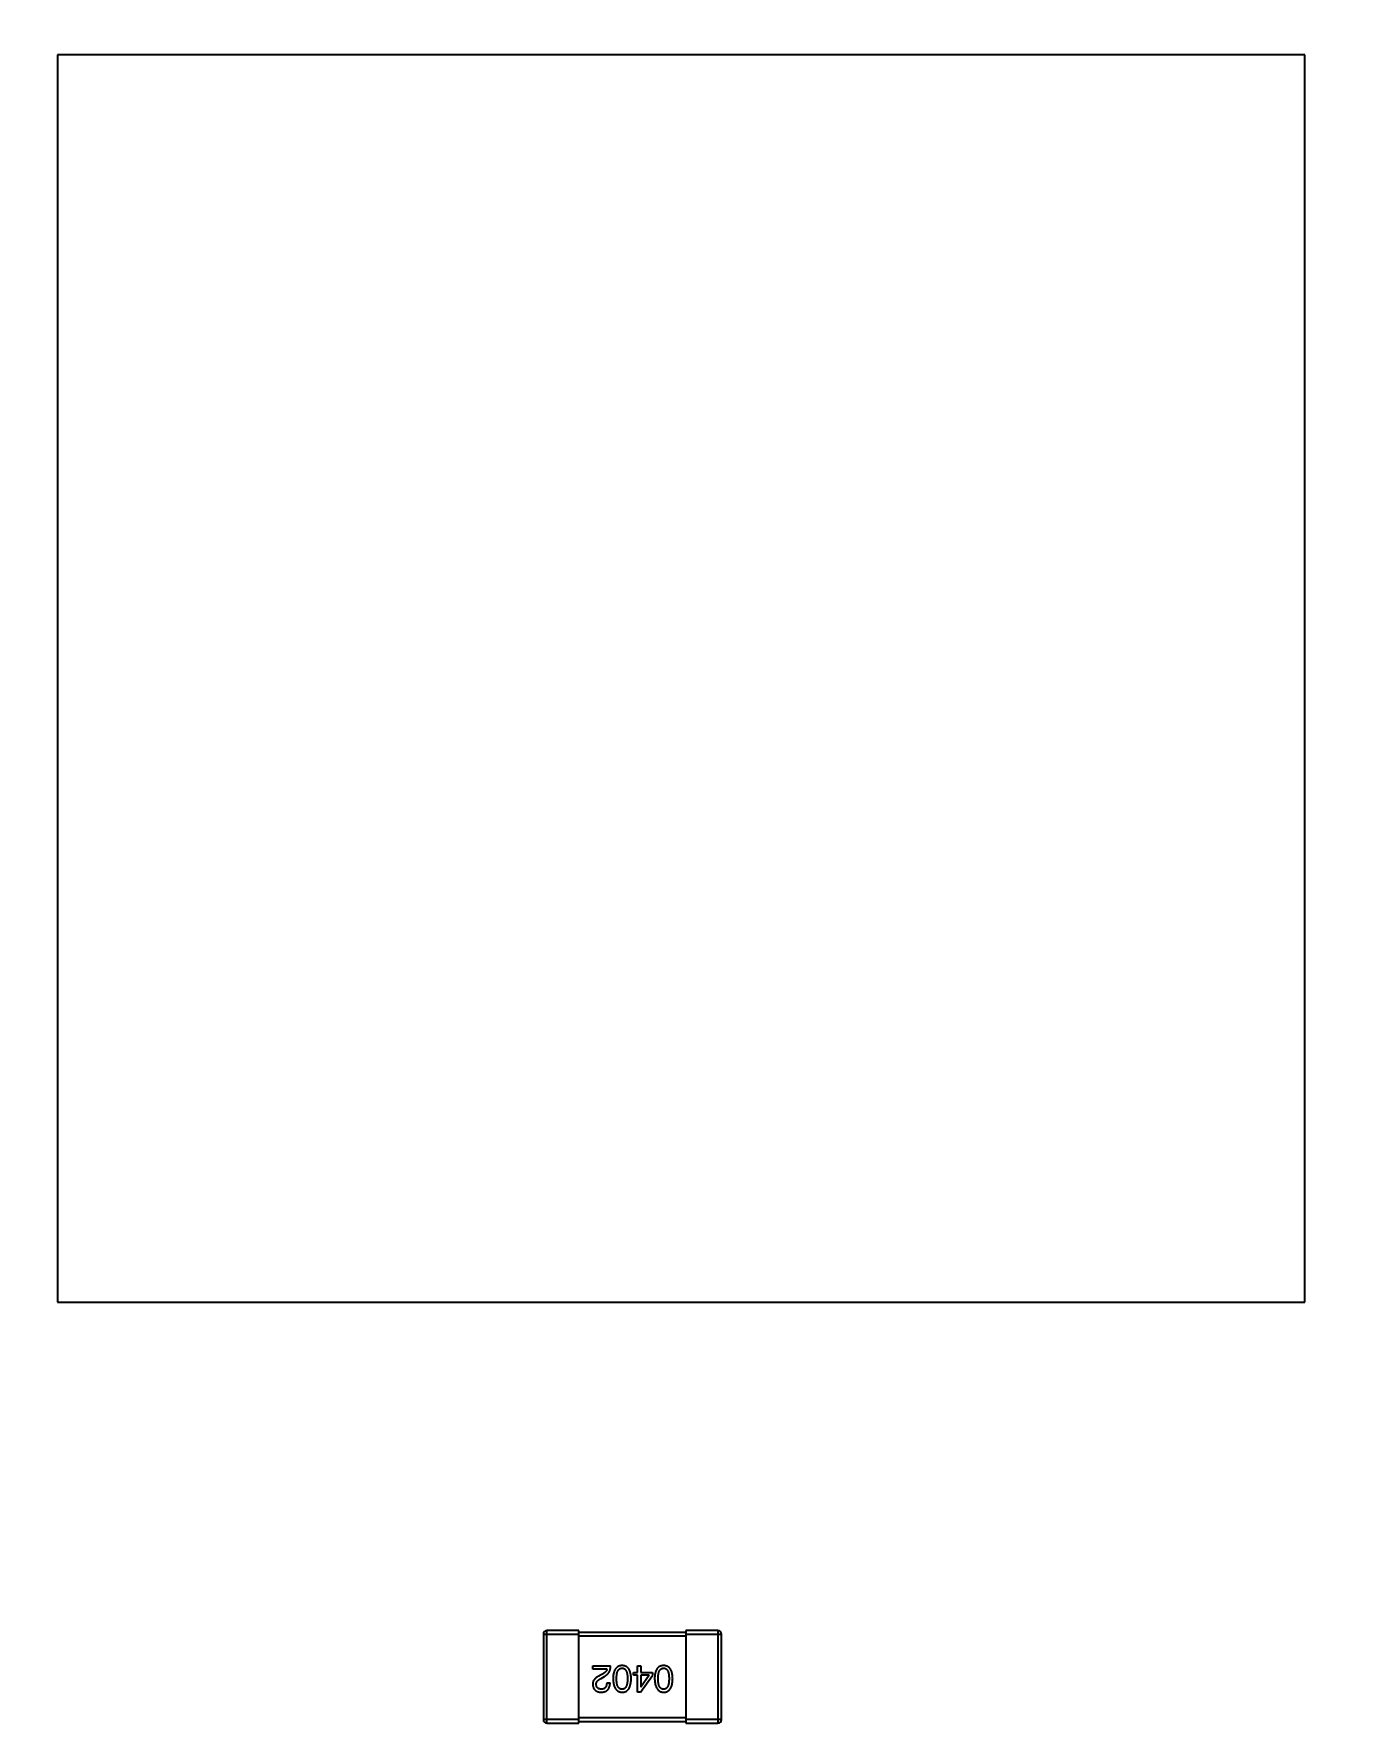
# Model space of a CAD drawing. Header units: millimetres. Extents: x -1 to 131, y 28 to 94.
# Drawn here: x 112.83 to 120.2, y 49.47 to 58.95 of the extents above; entities that cross this region are included whole.
import ezdxf

# ---------------------------------------------------------------- set-up
doc = ezdxf.new("R2010")
doc.units = ezdxf.units.MM
doc.header["$LTSCALE"] = 1.21
doc.header["$MEASUREMENT"] = 0
doc.header["$PDMODE"] = 3
doc.header["$PDSIZE"] = 0.3125
doc.layers.get('0').update_dxf_attribs({"linetype": 'CONTINUOUS'})
doc.layers.get('DEFPOINTS').update_dxf_attribs({"linetype": 'CONTINUOUS'})
doc.layers.add('Dim', color=3, linetype='CONTINUOUS', lineweight=25)
doc.styles.get("Standard").update_dxf_attribs({"font": 'txt', "width": 0.8})
doc.dimstyles.get("Standard").update_dxf_attribs({"dimtxt": 0.15625, "dimasz": 0.1875, "dimexe": 0.125, "dimexo": 0.0625, "dimgap": 0.09, "dimtad": 0, "dimtih": 1, "dimtoh": 1, "dimzin": 4, "dimdsep": 46, "dimtxsty": 'Standard', "dimblk": '_FILLED', "dimblk1": '_FILLED', "dimblk2": '_FILLED', "dimcen": 0.09, "dimazin": 1, "dimtp": 0.01, "dimtm": 0.01, "dimtfac": 1, "dimtofl": 0, "dimtmove": 0, "dimatfit": 3, "dimldrblk": '_FILLED', "dimfxl": 1, "dimtolj": 1, "dimtzin": 4, "dimarcsym": 0})

# ---------------------------------------------------------------- blocks, each defined once
blk = doc.blocks.new('_FILLED')
at = {"color": 0, "linetype": 'ByBlock'}
blk.add_solid([(0, 0), (-1, 0.1667), (-1, -0.1667)], dxfattribs=at)
blk = doc.blocks.new('*D25')
at = {"color": 0, "linetype": 'ByBlock', "lineweight": -2}
for p, q in [((99.4598, 55.5277), (99.4598, 71.01)), ((126.4597, 55.5277), (126.4597, 71.01)), ((99.4598, 70.885), (111.4031, 70.885)), ((126.4597, 70.885), (114.5164, 70.885))]:
    blk.add_line(p, q, dxfattribs=at)
at = {"layer": 'DEFPOINTS', "color": 0, "linetype": 'ByBlock'}
for p in [(99.4598, 55.4652), (126.4597, 55.4652)]:
    blk.add_point(p, dxfattribs=at)
at = {"color": 0, "linetype": 'ByBlock', "lineweight": -2, "rotation": 180}
blk.add_blockref('_FILLED', (99.4598, 70.885), dxfattribs=at)
at = {"color": 0, "linetype": 'ByBlock', "lineweight": -2}
blk.add_blockref('_FILLED', (126.4597, 70.885), dxfattribs=at)
at = {"color": 0, "linetype": 'ByBlock', "lineweight": -2, "insert": (112.9597, 70.885), "char_height": 1, "attachment_point": 5}
blk.add_mtext('\\A1;27.00', dxfattribs=at)

msp = doc.modelspace()

# ---------------------------------------------------------------- linework, layer by layer
at = {"color": 7, "linetype": 'Continuous'}
for p, q in [((112.9597, 58.8295), (112.9597, 51.8295)), ((119.9597, 58.8295), (112.9597, 58.8295)), ((119.9597, 51.8295), (119.9597, 58.8295)), ((112.9597, 51.8295), (119.9597, 51.8295)), ((115.8862, 49.9858), (115.7062, 49.9858)), ((115.7062, 49.4658), (115.7062, 49.9858)), ((115.8862, 49.4658), (115.8862, 49.9858)), ((116.4862, 49.9758), (115.8862, 49.9758)), ((116.6662, 49.9858), (116.4862, 49.9858)), ((116.4862, 49.9858), (116.4862, 49.4658)), ((116.6662, 49.9858), (116.6662, 49.4658)), ((115.6862, 49.9658), (115.8862, 49.9658)), ((115.6862, 49.9658), (115.6862, 49.4858)), ((115.8862, 49.9558), (116.4862, 49.9558)), ((116.4862, 49.9658), (116.6862, 49.9658)), ((116.6862, 49.4858), (116.6862, 49.9658)), ((115.9631, 49.7871), (116.0639, 49.7871)), ((115.9631, 49.7699), (115.9631, 49.7871)), ((116.2151, 49.7871), (116.2331, 49.7871)), ((116.2151, 49.751), (116.2151, 49.7871)), ((116.2331, 49.7871), (116.2331, 49.751)), ((116.0434, 49.7699), (115.9631, 49.7699)), ((116.0189, 49.742), (116.0033, 49.733)), ((116.0098, 49.7174), (116.0295, 49.7289)), ((116.0418, 49.6928), (116.0607, 49.6928)), ((116.193, 49.751), (116.2151, 49.751)), ((116.193, 49.7354), (116.193, 49.751)), ((116.2151, 49.7354), (116.193, 49.7354)), ((116.2151, 49.6395), (116.2151, 49.7354)), ((116.2307, 49.6395), (116.2979, 49.733)), ((116.2331, 49.751), (116.2979, 49.751)), ((116.2807, 49.7354), (116.2331, 49.7354)), ((116.2331, 49.7354), (116.2331, 49.6682)), ((116.2807, 49.7354), (116.234, 49.6682)), ((116.2979, 49.751), (116.2979, 49.733)), ((116.2307, 49.6395), (116.2151, 49.6395)), ((116.2331, 49.6682), (116.234, 49.6682)), ((116.4862, 49.4958), (115.8862, 49.4958)), ((115.8862, 49.4858), (115.6862, 49.4858)), ((115.7062, 49.4658), (115.8862, 49.4658)), ((115.8862, 49.4758), (116.4862, 49.4758)), ((116.6862, 49.4858), (116.4862, 49.4858)), ((116.4862, 49.4658), (116.6662, 49.4658))]:
    msp.add_line(p, q, dxfattribs=at)
for centre, start, end in [((115.7062, 49.9658), 90.00001, 180.00001), ((116.6662, 49.9658), 0.00001, 90.00001), ((115.7062, 49.4858), 180.00001, 270.00001), ((116.6662, 49.4858), 270.00001, 0.00001)]:
    msp.add_arc(centre, 0.02, start, end, dxfattribs=at)
for points, knots in [([(116.0295, 49.7289), (116.0309, 49.7296), (116.0336, 49.7312), (116.0374, 49.7337), (116.041, 49.7364), (116.0443, 49.7392), (116.0473, 49.7423), (116.0501, 49.7455), (116.0527, 49.7489), (116.055, 49.7524), (116.057, 49.7562), (116.0588, 49.7601), (116.0603, 49.7641), (116.0615, 49.7684), (116.0625, 49.7728), (116.0632, 49.7774), (116.0637, 49.7822), (116.0639, 49.7854), (116.0639, 49.7871)], [0, 0, 0, 0, 0.065828, 0.130094, 0.192451, 0.254037, 0.313974, 0.373757, 0.433048, 0.492243, 0.551902, 0.611758, 0.672678, 0.734814, 0.798569, 0.863693, 0.930488, 1, 1, 1, 1]), ([(116.128, 49.7895), (116.1261, 49.7894), (116.1222, 49.7893), (116.1166, 49.7883), (116.1113, 49.7868), (116.1064, 49.7847), (116.1019, 49.7821), (116.0977, 49.7789), (116.094, 49.7751), (116.0906, 49.7707), (116.0876, 49.7657), (116.085, 49.7603), (116.0828, 49.7542), (116.0809, 49.7476), (116.0794, 49.7405), (116.0783, 49.7327), (116.0775, 49.7244), (116.0773, 49.7187), (116.0772, 49.7158)], [0, 0, 0, 0, 0.059134, 0.115603, 0.169236, 0.221572, 0.273254, 0.32474, 0.377319, 0.431815, 0.488555, 0.548609, 0.612242, 0.680182, 0.75251, 0.829782, 0.91231, 1, 1, 1, 1]), ([(116.1789, 49.7158), (116.1788, 49.7187), (116.1786, 49.7244), (116.1778, 49.7327), (116.1767, 49.7405), (116.1752, 49.7476), (116.1733, 49.7542), (116.1711, 49.7603), (116.1685, 49.7658), (116.1655, 49.7707), (116.1621, 49.7751), (116.1584, 49.7789), (116.1542, 49.7821), (116.1497, 49.7847), (116.1448, 49.7868), (116.1395, 49.7883), (116.1339, 49.7893), (116.13, 49.7894), (116.128, 49.7895)], [0, 0, 0, 0, 0.087693, 0.170223, 0.247496, 0.319826, 0.387768, 0.451403, 0.511459, 0.568358, 0.622671, 0.675251, 0.726739, 0.778422, 0.830759, 0.884394, 0.940865, 1, 1, 1, 1]), ([(116.3612, 49.7895), (116.3592, 49.7894), (116.3553, 49.7893), (116.3497, 49.7883), (116.3445, 49.7868), (116.3396, 49.7847), (116.335, 49.7821), (116.3309, 49.7789), (116.3271, 49.7751), (116.3238, 49.7707), (116.3208, 49.7657), (116.3182, 49.7603), (116.3159, 49.7542), (116.3141, 49.7476), (116.3125, 49.7405), (116.3114, 49.7327), (116.3107, 49.7244), (116.3105, 49.7187), (116.3104, 49.7158)], [0, 0, 0, 0, 0.059134, 0.115603, 0.169236, 0.221572, 0.273254, 0.32474, 0.377319, 0.431815, 0.488555, 0.548609, 0.612242, 0.680182, 0.75251, 0.829782, 0.91231, 1, 1, 1, 1]), ([(116.412, 49.7158), (116.4119, 49.7187), (116.4117, 49.7244), (116.411, 49.7327), (116.4099, 49.7405), (116.4083, 49.7476), (116.4065, 49.7542), (116.4042, 49.7603), (116.4016, 49.7658), (116.3986, 49.7707), (116.3953, 49.7751), (116.3915, 49.7789), (116.3874, 49.7821), (116.3828, 49.7847), (116.378, 49.7868), (116.3727, 49.7883), (116.3671, 49.7893), (116.3632, 49.7894), (116.3612, 49.7895)], [0, 0, 0, 0, 0.087693, 0.170223, 0.247496, 0.319826, 0.387768, 0.451403, 0.511459, 0.568358, 0.622671, 0.675251, 0.726739, 0.778422, 0.830759, 0.884394, 0.940865, 1, 1, 1, 1]), ([(116.0033, 49.733), (116.0016, 49.7322), (115.9983, 49.7307), (115.9936, 49.7282), (115.9892, 49.7256), (115.9851, 49.7229), (115.9814, 49.7202), (115.978, 49.7173), (115.975, 49.7144), (115.9723, 49.7113), (115.97, 49.7082), (115.968, 49.705), (115.9663, 49.7017), (115.9649, 49.6983), (115.964, 49.6948), (115.9633, 49.6912), (115.963, 49.6875), (115.9631, 49.685), (115.9631, 49.6838)], [0, 0, 0, 0, 0.082731, 0.161257, 0.236138, 0.307554, 0.375712, 0.440848, 0.502916, 0.562567, 0.619798, 0.675716, 0.73039, 0.78386, 0.837315, 0.890547, 0.944917, 1, 1, 1, 1]), ([(115.9631, 49.6838), (115.9633, 49.6821), (115.9635, 49.6788), (115.9643, 49.674), (115.9654, 49.6695), (115.9669, 49.6654), (115.9687, 49.6615), (115.9707, 49.6579), (115.9732, 49.6547), (115.976, 49.6518), (115.9791, 49.6492), (115.9825, 49.6468), (115.9863, 49.6448), (115.9904, 49.6431), (115.9948, 49.6418), (115.9995, 49.6407), (116.0046, 49.6399), (116.008, 49.6397), (116.0098, 49.6395)], [0, 0, 0, 0, 0.070688, 0.137741, 0.201612, 0.262778, 0.321223, 0.378455, 0.434411, 0.490146, 0.546362, 0.603392, 0.662208, 0.723401, 0.787372, 0.85442, 0.925153, 1, 1, 1, 1]), ([(115.9828, 49.683), (115.9827, 49.6838), (115.9826, 49.6854), (115.9828, 49.6878), (115.9832, 49.6902), (115.9838, 49.6925), (115.9847, 49.6948), (115.9858, 49.6971), (115.9871, 49.6993), (115.9887, 49.7015), (115.9905, 49.7036), (115.9926, 49.7057), (115.9949, 49.7078), (115.9974, 49.7098), (116.0002, 49.7117), (116.0032, 49.7137), (116.0064, 49.7156), (116.0087, 49.7168), (116.0098, 49.7174)], [0, 0, 0, 0, 0.052237, 0.103888, 0.155485, 0.207395, 0.259864, 0.31356, 0.369176, 0.4266, 0.486836, 0.550048, 0.61567, 0.685271, 0.75824, 0.834614, 0.915635, 1, 1, 1, 1]), ([(116.0098, 49.6395), (116.0119, 49.6396), (116.0158, 49.6398), (116.0215, 49.6406), (116.0268, 49.6418), (116.0317, 49.6434), (116.0363, 49.6454), (116.0404, 49.6477), (116.0442, 49.6504), (116.0476, 49.6536), (116.0506, 49.6572), (116.0532, 49.6611), (116.0554, 49.6655), (116.0573, 49.6702), (116.0587, 49.6753), (116.0598, 49.6808), (116.0604, 49.6867), (116.0606, 49.6907), (116.0607, 49.6928)], [0, 0, 0, 0, 0.07282, 0.141057, 0.2062, 0.267672, 0.326735, 0.383519, 0.439188, 0.494454, 0.549628, 0.605958, 0.66397, 0.72402, 0.787502, 0.854127, 0.925065, 1, 1, 1, 1]), ([(116.0418, 49.6928), (116.0417, 49.6914), (116.0416, 49.6885), (116.0412, 49.6844), (116.0406, 49.6806), (116.0397, 49.6771), (116.0386, 49.6739), (116.0374, 49.6709), (116.0358, 49.6682), (116.0341, 49.6658), (116.0321, 49.6636), (116.0299, 49.6618), (116.0275, 49.6602), (116.0249, 49.6589), (116.022, 49.658), (116.019, 49.6573), (116.0157, 49.6568), (116.0135, 49.6568), (116.0123, 49.6568)], [0, 0, 0, 0, 0.082594, 0.15978, 0.232961, 0.301462, 0.365595, 0.426678, 0.484662, 0.540809, 0.595146, 0.648401, 0.702272, 0.757102, 0.813447, 0.872233, 0.934055, 1, 1, 1, 1]), ([(116.0434, 49.7699), (116.0432, 49.7686), (116.0427, 49.7659), (116.041, 49.7622), (116.0389, 49.7585), (116.0361, 49.755), (116.0327, 49.7515), (116.0286, 49.7482), (116.024, 49.745), (116.0206, 49.743), (116.0189, 49.742)], [0, 0, 0, 0, 0.103034, 0.208166, 0.318255, 0.434664, 0.559728, 0.695394, 0.841708, 1, 1, 1, 1]), ([(116.0772, 49.7158), (116.0774, 49.7128), (116.0776, 49.7069), (116.0785, 49.6984), (116.0797, 49.6905), (116.0812, 49.6832), (116.0831, 49.6764), (116.0854, 49.6702), (116.088, 49.6645), (116.091, 49.6594), (116.0944, 49.6549), (116.0981, 49.651), (116.1022, 49.6476), (116.1067, 49.6448), (116.1115, 49.6426), (116.1167, 49.641), (116.1223, 49.6399), (116.1261, 49.6397), (116.128, 49.6395)], [0, 0, 0, 0, 0.088475, 0.171606, 0.249595, 0.322626, 0.391327, 0.455765, 0.516374, 0.573675, 0.628522, 0.681161, 0.732559, 0.783563, 0.83504, 0.887639, 0.942585, 1, 1, 1, 1]), ([(116.0969, 49.7158), (116.0969, 49.7181), (116.097, 49.7227), (116.0973, 49.7293), (116.0979, 49.7354), (116.0988, 49.7412), (116.0998, 49.7464), (116.1012, 49.7513), (116.1027, 49.7556), (116.1046, 49.7596), (116.1067, 49.7631), (116.109, 49.7661), (116.1115, 49.7687), (116.1144, 49.7708), (116.1174, 49.7725), (116.1208, 49.7738), (116.1243, 49.7746), (116.1268, 49.7747), (116.128, 49.7748)], [0, 0, 0, 0, 0.094834, 0.184067, 0.267029, 0.344713, 0.417334, 0.484367, 0.546941, 0.604717, 0.65953, 0.710539, 0.759381, 0.806382, 0.853027, 0.900623, 0.949121, 1, 1, 1, 1]), ([(116.128, 49.6568), (116.1268, 49.6568), (116.1243, 49.6569), (116.1208, 49.6576), (116.1174, 49.6587), (116.1144, 49.6604), (116.1116, 49.6625), (116.109, 49.665), (116.1067, 49.6681), (116.1046, 49.6715), (116.1028, 49.6755), (116.1012, 49.6799), (116.0999, 49.6848), (116.0988, 49.6901), (116.0979, 49.6958), (116.0973, 49.7021), (116.097, 49.7088), (116.0969, 49.7134), (116.0969, 49.7158)], [0, 0, 0, 0, 0.050604, 0.098688, 0.145699, 0.191791, 0.238625, 0.286717, 0.337546, 0.391814, 0.449755, 0.512106, 0.579685, 0.652048, 0.730262, 0.814146, 0.904281, 1, 1, 1, 1]), ([(116.128, 49.7748), (116.1293, 49.7747), (116.1317, 49.7746), (116.1352, 49.774), (116.1384, 49.7728), (116.1414, 49.7711), (116.1441, 49.7691), (116.1466, 49.7665), (116.1489, 49.7635), (116.1509, 49.76), (116.1527, 49.756), (116.1542, 49.7516), (116.1555, 49.7468), (116.1566, 49.7415), (116.1574, 49.7357), (116.1579, 49.7295), (116.1583, 49.7228), (116.1584, 49.7181), (116.1584, 49.7158)], [0, 0, 0, 0, 0.049766, 0.097012, 0.143225, 0.188786, 0.235079, 0.282962, 0.333687, 0.387747, 0.445963, 0.508657, 0.576545, 0.649868, 0.72822, 0.812712, 0.903543, 1, 1, 1, 1]), ([(116.1584, 49.7158), (116.1584, 49.7134), (116.1583, 49.7088), (116.1579, 49.7021), (116.1574, 49.6958), (116.1566, 49.6901), (116.1555, 49.6848), (116.1542, 49.6799), (116.1527, 49.6755), (116.1509, 49.6716), (116.1489, 49.6681), (116.1467, 49.665), (116.1441, 49.6625), (116.1414, 49.6604), (116.1384, 49.6587), (116.1352, 49.6576), (116.1317, 49.6569), (116.1293, 49.6568), (116.128, 49.6568)], [0, 0, 0, 0, 0.096452, 0.187278, 0.271765, 0.350519, 0.423437, 0.491321, 0.554011, 0.612224, 0.666281, 0.717003, 0.764884, 0.811423, 0.856783, 0.902993, 0.950236, 1, 1, 1, 1]), ([(116.128, 49.6395), (116.13, 49.6396), (116.1339, 49.6398), (116.1396, 49.6408), (116.1448, 49.6424), (116.1497, 49.6445), (116.1542, 49.6472), (116.1584, 49.6506), (116.1621, 49.6545), (116.1655, 49.659), (116.1685, 49.6641), (116.1711, 49.6698), (116.1733, 49.676), (116.1752, 49.6829), (116.1767, 49.6903), (116.1778, 49.6983), (116.1786, 49.7068), (116.1788, 49.7127), (116.1789, 49.7158)], [0, 0, 0, 0, 0.057911, 0.113262, 0.165956, 0.217443, 0.268511, 0.319665, 0.372, 0.426129, 0.483365, 0.543779, 0.607756, 0.676562, 0.749704, 0.827713, 0.911177, 1, 1, 1, 1]), ([(116.3104, 49.7158), (116.3105, 49.7128), (116.3108, 49.7069), (116.3116, 49.6984), (116.3128, 49.6905), (116.3144, 49.6832), (116.3163, 49.6764), (116.3185, 49.6702), (116.3212, 49.6645), (116.3242, 49.6594), (116.3276, 49.6549), (116.3313, 49.651), (116.3354, 49.6476), (116.3398, 49.6448), (116.3447, 49.6426), (116.3499, 49.641), (116.3554, 49.6399), (116.3592, 49.6397), (116.3612, 49.6395)], [0, 0, 0, 0, 0.088475, 0.171606, 0.249595, 0.322626, 0.391327, 0.455765, 0.516374, 0.573675, 0.628522, 0.681161, 0.732559, 0.783563, 0.83504, 0.887639, 0.942585, 1, 1, 1, 1]), ([(116.3301, 49.7158), (116.3301, 49.7181), (116.3301, 49.7227), (116.3305, 49.7293), (116.3311, 49.7354), (116.3319, 49.7412), (116.333, 49.7464), (116.3343, 49.7513), (116.3359, 49.7556), (116.3377, 49.7596), (116.3398, 49.7631), (116.3421, 49.7661), (116.3447, 49.7687), (116.3475, 49.7708), (116.3506, 49.7725), (116.3539, 49.7738), (116.3575, 49.7746), (116.3599, 49.7747), (116.3612, 49.7748)], [0, 0, 0, 0, 0.094834, 0.184067, 0.267029, 0.344713, 0.417334, 0.484367, 0.546941, 0.604717, 0.65953, 0.710539, 0.759381, 0.806382, 0.853027, 0.900623, 0.949121, 1, 1, 1, 1]), ([(116.3612, 49.6568), (116.3599, 49.6568), (116.3575, 49.6569), (116.3539, 49.6576), (116.3506, 49.6587), (116.3475, 49.6604), (116.3447, 49.6625), (116.3421, 49.665), (116.3398, 49.6681), (116.3377, 49.6715), (116.3359, 49.6755), (116.3343, 49.6799), (116.333, 49.6848), (116.3319, 49.6901), (116.3311, 49.6958), (116.3305, 49.7021), (116.3301, 49.7088), (116.3301, 49.7134), (116.3301, 49.7158)], [0, 0, 0, 0, 0.050604, 0.098688, 0.145699, 0.191791, 0.238625, 0.286717, 0.337546, 0.391814, 0.449755, 0.512106, 0.579685, 0.652048, 0.730262, 0.814146, 0.904281, 1, 1, 1, 1]), ([(116.3612, 49.7748), (116.3624, 49.7747), (116.3648, 49.7746), (116.3683, 49.774), (116.3715, 49.7728), (116.3745, 49.7711), (116.3773, 49.7691), (116.3798, 49.7665), (116.382, 49.7635), (116.384, 49.76), (116.3858, 49.756), (116.3874, 49.7516), (116.3886, 49.7468), (116.3897, 49.7415), (116.3905, 49.7357), (116.3911, 49.7295), (116.3915, 49.7228), (116.3915, 49.7181), (116.3915, 49.7158)], [0, 0, 0, 0, 0.049766, 0.097012, 0.143225, 0.188786, 0.235079, 0.282962, 0.333687, 0.387747, 0.445963, 0.508657, 0.576545, 0.649868, 0.72822, 0.812712, 0.903543, 1, 1, 1, 1]), ([(116.3612, 49.6395), (116.3632, 49.6396), (116.3671, 49.6398), (116.3727, 49.6408), (116.378, 49.6424), (116.3829, 49.6445), (116.3874, 49.6472), (116.3915, 49.6506), (116.3953, 49.6545), (116.3986, 49.659), (116.4016, 49.6641), (116.4042, 49.6698), (116.4065, 49.676), (116.4083, 49.6829), (116.4099, 49.6903), (116.411, 49.6983), (116.4117, 49.7068), (116.4119, 49.7127), (116.412, 49.7158)], [0, 0, 0, 0, 0.057911, 0.113262, 0.165956, 0.217443, 0.268511, 0.319665, 0.372, 0.426129, 0.483365, 0.543779, 0.607756, 0.676562, 0.749704, 0.827713, 0.911177, 1, 1, 1, 1]), ([(116.3915, 49.7158), (116.3915, 49.7134), (116.3915, 49.7088), (116.3911, 49.7021), (116.3905, 49.6958), (116.3897, 49.6901), (116.3886, 49.6848), (116.3874, 49.6799), (116.3858, 49.6755), (116.384, 49.6716), (116.382, 49.6681), (116.3798, 49.665), (116.3773, 49.6625), (116.3745, 49.6604), (116.3715, 49.6587), (116.3683, 49.6576), (116.3648, 49.6569), (116.3624, 49.6568), (116.3612, 49.6568)], [0, 0, 0, 0, 0.096452, 0.187278, 0.271765, 0.350519, 0.423437, 0.491321, 0.554011, 0.612224, 0.666281, 0.717003, 0.764884, 0.811423, 0.856783, 0.902993, 0.950236, 1, 1, 1, 1]), ([(116.0123, 49.6568), (116.0112, 49.6568), (116.009, 49.6569), (116.0058, 49.6573), (116.0028, 49.6579), (116, 49.6586), (115.9975, 49.6596), (115.9951, 49.6608), (115.9929, 49.6621), (115.9909, 49.6637), (115.9892, 49.6654), (115.9876, 49.6674), (115.9863, 49.6695), (115.9852, 49.6718), (115.9843, 49.6744), (115.9835, 49.6771), (115.983, 49.68), (115.9829, 49.682), (115.9828, 49.683)], [0, 0, 0, 0, 0.076112, 0.148436, 0.216883, 0.281466, 0.34298, 0.402356, 0.459881, 0.51546, 0.571111, 0.62658, 0.683162, 0.741007, 0.801404, 0.863825, 0.930544, 1, 1, 1, 1])]:
    msp.add_open_spline(points, degree=3, knots=knots, dxfattribs=at)

# ---------------------------------------------------------------- dimensions: what is measured, and where the dimension line sits
at = {"layer": 'Dim'}
dim = msp.add_linear_dim(base=(126.4597, 70.885), p1=(99.4598, 55.4652), p2=(126.4597, 55.4652), dimstyle='Standard', override={"dimtxt": 1, "dimasz": 1, "dimtih": 0, "dimtoh": 0, "dimzin": 0, "dimcen": 0.198, "dimadec": 0, "dimazin": 0, "dimtp": 0, "dimtm": 0, "dimtdec": 4, "dimtzin": 0}, dxfattribs=at)
dim.commit()
dim.dimension.update_dxf_attribs({"geometry": '*D25', "text_midpoint": (112.9597, 70.885)})

doc.saveas('drawing.dxf')
